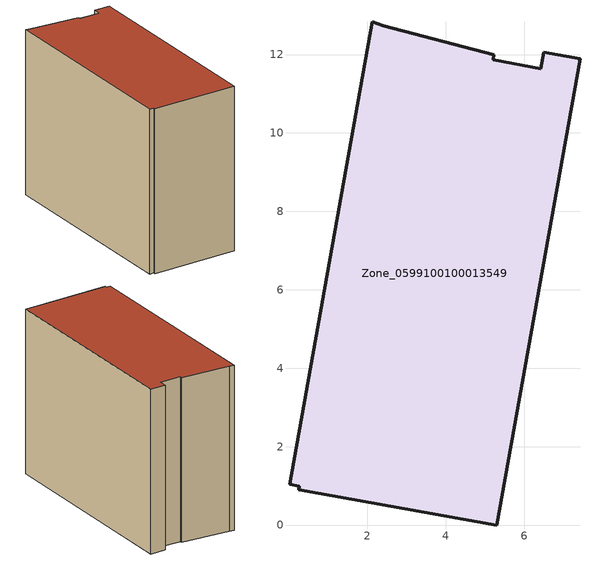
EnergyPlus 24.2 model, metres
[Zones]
Zone_0599100100013549
 floor ground (C_G): 6.42,11.63 6.5,12.06 7.43,11.89 5.3,0 0.25,0.89 0.27,0.99 0.02,1.04 2.13,12.83 2.41,12.74 5.23,11.99 5.21,11.86 z0
 wall outside (C_F): 5.3,0 7.43,11.89 6.5,12.06 6.42,11.63 5.21,11.86 5.23,11.99 2.41,12.74 2.13,12.83 0.02,1.04 0.27,0.99 0.25,0.89 5.3,0 z0:9.75
 roof outside (C_R): 6.42,11.63 5.21,11.86 5.23,11.99 2.41,12.74 2.13,12.83 0.02,1.04 0.27,0.99 0.25,0.89 5.3,0 7.43,11.89 6.5,12.06 z9.75
[BUILDING]
Pand.0599100100013549: North Axis=0; Terrain=City; Loads Convergence Tolerance Value=0.04; Temperature Convergence Tolerance Value=0.4; Solar Distribution=FullExterior; Maximum Number of Warmup Days=25; Minimum Number of Warmup Days=1
[Site:Location]
Rotterdam.The.Hague.AP_ZH_NLD Design_Conditions: Latitude=51.96; Longitude=4.45; Time Zone=1; Elevation=-4.5
[SITE:GROUNDTEMPERATURE:BUILDINGSURFACE]
18, 18, 18, 18, 18, 18, 18, 18, 18, 18, 18, 18
[MATERIAL] Thermal Absorptance=0.9; Solar Absorptance=0.7; Visible Absorptance=0.7
Name | Roughness | Thickness | Conductivity | Density | Specific Heat
G.TI.2015-2018 | MediumSmooth | 0.15 | 0.0428571 | 540 | 1210
F.TI.2015-2018 | Rough | 0.3 | 0.0666667 | 1920 | 840
R.TI.2015-2018 | MediumRough | 0.2 | 0.0333333 | 1500 | 1000
[CONSTRUCTION]
C_G: G.TI.2015-2018
C_F: F.TI.2015-2018
C_R: R.TI.2015-2018
[ZONE]
Zone_0599100100013549: Type=1; Multiplier=1; Ceiling Height=Autocalculate; Volume=Autocalculate; Floor Area=autocalculate; Part of Total Floor Area=Yes
[ZONEINFILTRATION:DESIGNFLOWRATE]
Infil_Zone_0599100100013549: Zone or ZoneList or Space or SpaceList=Zone_0599100100013549; Schedule=AlwaysOn; Design Flow Rate Calculation Method=Flow/Area; Flow Rate per Floor Area=0.0015; Constant Term Coefficient=1; Temperature Term Coefficient=0; Velocity Term Coefficient=0; Velocity Squared Term Coefficient=0
[HVACTEMPLATE:ZONE:IDEALLOADSAIRSYSTEM]
Zone_0599100100013549: Maximum Heating Supply Air Temperature=50; Minimum Cooling Supply Air Temperature=13; Maximum Heating Supply Air Humidity Ratio=0.0156; Minimum Cooling Supply Air Humidity Ratio=0.0077; Heating Limit=NoLimit; Cooling Limit=NoLimit; Dehumidification Control Type=ConstantSensibleHeatRatio; Cooling Sensible Heat Ratio=0.7; Dehumidification Setpoint=60; Humidification Control Type=None; Humidification Setpoint=30; Outdoor Air Method=None; Outdoor Air Flow Rate per Person=0.00944; Outdoor Air Flow Rate per Zone Floor Area=0; Outdoor Air Flow Rate per Zone=0; Demand Controlled Ventilation Type=None; Outdoor Air Economizer Type=NoEconomizer; Heat Recovery Type=None; Sensible Heat Recovery Effectiveness=0.7; Latent Heat Recovery Effectiveness=0.65
[ZONECONTROL:THERMOSTAT]
ThermostatControl_Zone_0599100100013549: Zone or ZoneList=Zone_0599100100013549; Control Type Schedule=DualSetpointControlType; Control 1=Thermostat_Zone_0599100100013549; Temperature Difference Between Cutout And Setpoint=0
[THERMOSTATSETPOINT:DUALSETPOINT]
Thermostat_Zone_0599100100013549: Heating Setpoint Temperature Schedule=HeatingSetpoint_Zone_0599100100013549; Cooling Setpoint Temperature Schedule=CoolingSetpoint_Zone_0599100100013549
[SCHEDULE:COMPACT]
HeatingSetpoint_Zone_0599100100013549: Through: 12/31, For: AllDays, Until: 24:00, 21
CoolingSetpoint_Zone_0599100100013549: Through: 12/31, For: AllDays, Until: 24:00, 24
DualSetpointControlType: Through: 12/31, For: AllDays, Until: 24:00, 4
AlwaysOn: Through: 12/31, For: AllDays, Until: 24:00, 1
